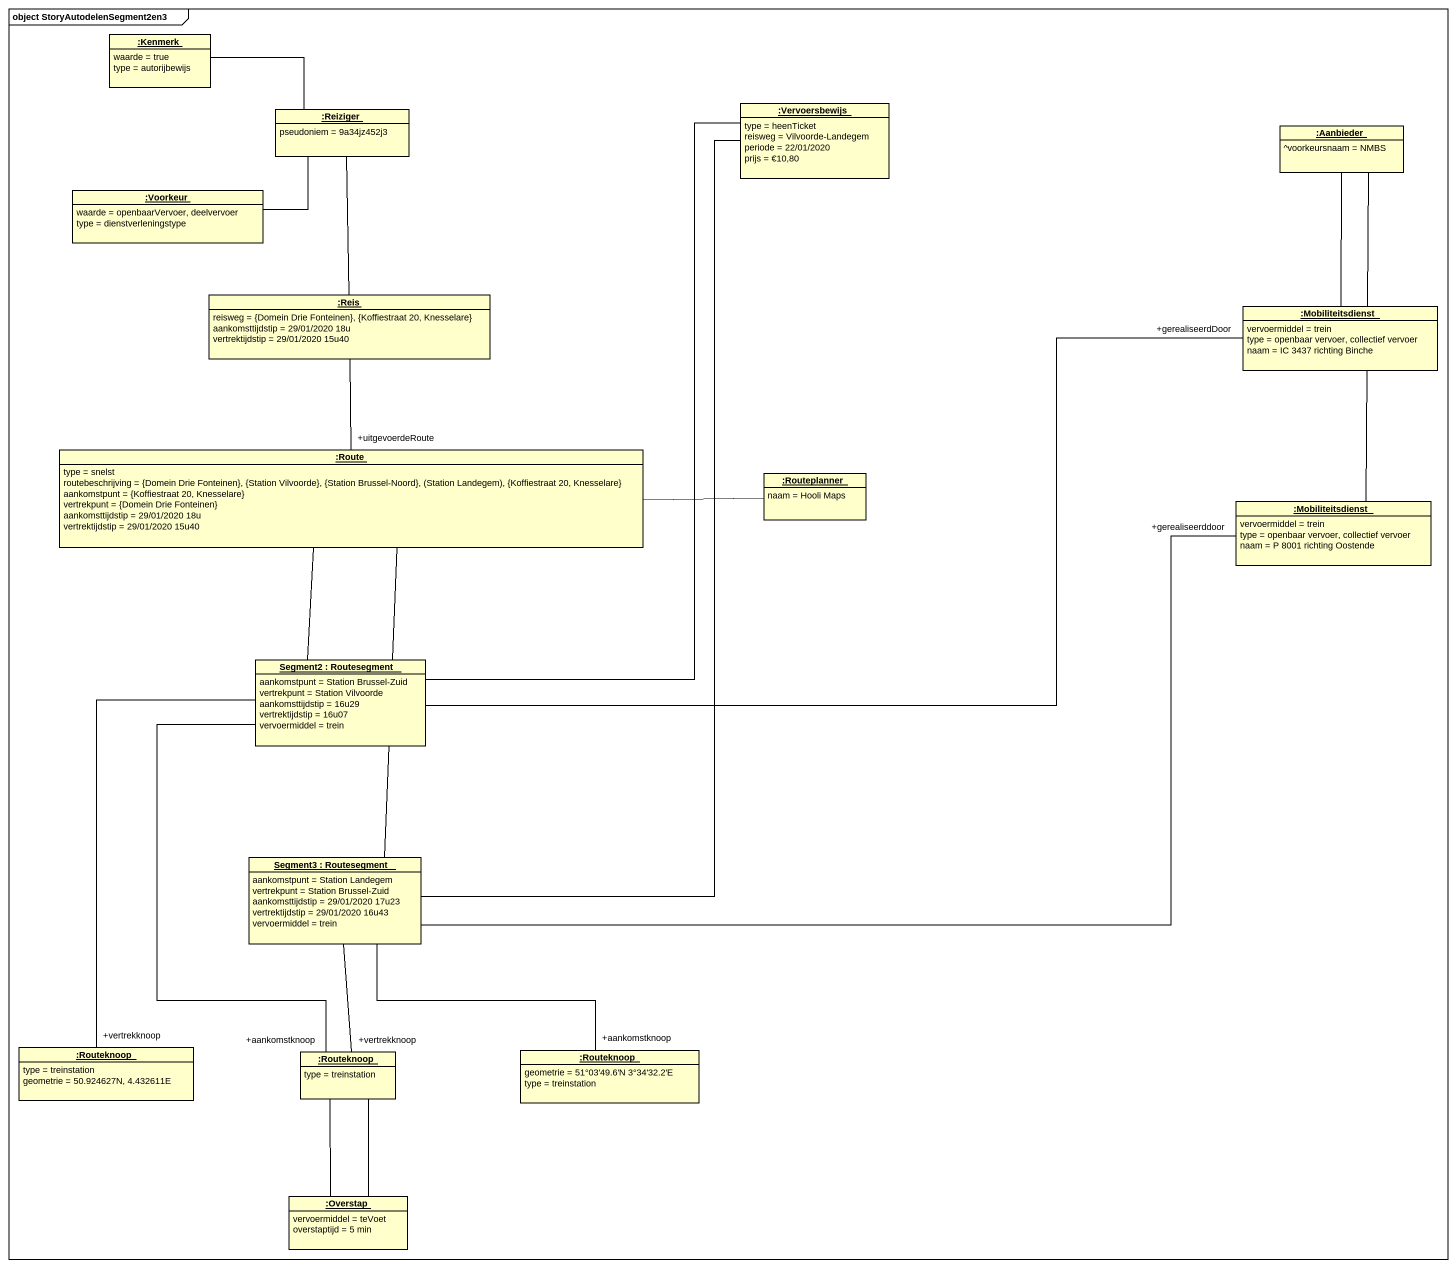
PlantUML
@startuml
mainframe object StoryAutodelenSegment2en3
hide circle
hide empty members
object ":Kenmerk" as Kenmerk {
  waarde = true
  type = autorijbewijs
}
object ":Reiziger" as Reiziger {
  pseudoniem = 9a34jz452j3
}
object ":Vervoersbewijs" as Vervoersbewijs {
  type = heenTicket
  reisweg = Vilvoorde-Landegem
  periode = 22/01/2020
  prijs = €10,80
}
object ":Aanbieder" as Aanbieder {
  ^voorkeursnaam = NMBS
}
object ":Voorkeur" as Voorkeur {
  waarde = openbaarVervoer, deelvervoer
  type = dienstverleningstype
}
object ":Reis" as Reis {
  reisweg = {Domein Drie Fonteinen}, {Koffiestraat 20, Knesselare}
  aankomsttijdstip = 29/01/2020 18u
  vertrektijdstip = 29/01/2020 15u40
}
object ":Mobiliteitsdienst" as Mobiliteitsdienst {
  vervoermiddel = trein
  type = openbaar vervoer, collectief vervoer
  naam = IC 3437 richting Binche
}
object ":Route" as Route {
  type = snelst
  routebeschrijving = {Domein Drie Fonteinen}, {Station Vilvoorde}, {Station Brussel-Noord}, (Station Landegem), {Koffiestraat 20, Knesselare}
  aankomstpunt = {Koffiestraat 20, Knesselare}
  vertrekpunt = {Domein Drie Fonteinen}
  aankomsttijdstip = 29/01/2020 18u
  vertrektijdstip = 29/01/2020 15u40
}
object ":Routeplanner" as Routeplanner {
  naam = Hooli Maps
}
object ":Mobiliteitsdienst" as Mobiliteitsdienst_2 {
  vervoermiddel = trein
  type = openbaar vervoer, collectief vervoer
  naam = P 8001 richting Oostende
}
object "Segment2 : Routesegment" as Segment2 {
  aankomstpunt = Station Brussel-Zuid
  vertrekpunt = Station Vilvoorde
  aankomsttijdstip = 16u29
  vertrektijdstip = 16u07
  vervoermiddel = trein
}
object "Segment3 : Routesegment" as Segment3 {
  aankomstpunt = Station Landegem
  vertrekpunt = Station Brussel-Zuid
  aankomsttijdstip = 29/01/2020 17u23
  vertrektijdstip = 29/01/2020 16u43
  vervoermiddel = trein
}
object ":Routeknoop" as Routeknoop {
  type = treinstation
  geometrie = 50.924627N, 4.432611E
}
object ":Routeknoop" as Routeknoop_2 {
  type = treinstation
}
object ":Routeknoop" as Routeknoop_3 {
  geometrie = 51°03'49.6'N 3°34'32.2'E
  type = treinstation
}
object ":Overstap" as Overstap {
  vervoermiddel = teVoet
  overstaptijd = 5 min
}
Reiziger -left- Kenmerk
Reiziger -left- Voorkeur
Reiziger -- Reis
Aanbieder -- Mobiliteitsdienst
Aanbieder -- Mobiliteitsdienst_2
Reis -- "+uitgevoerdeRoute" Route
Route -right- Routeplanner
Route -- Segment2
Route -- Segment3
Segment2 -up- Vervoersbewijs
Segment2 -right- "+gerealiseerdDoor" Mobiliteitsdienst
Segment2 -- "+vertrekknoop" Routeknoop
Segment2 -- "+aankomstknoop" Routeknoop_2
Segment3 -up- Vervoersbewijs
Segment3 -right- "+gerealiseerddoor" Mobiliteitsdienst_2
Segment3 -- "+vertrekknoop" Routeknoop_2
Segment3 -- "+aankomstknoop" Routeknoop_3
Routeknoop_2 -- Overstap
Overstap -up- Routeknoop_2
@enduml
